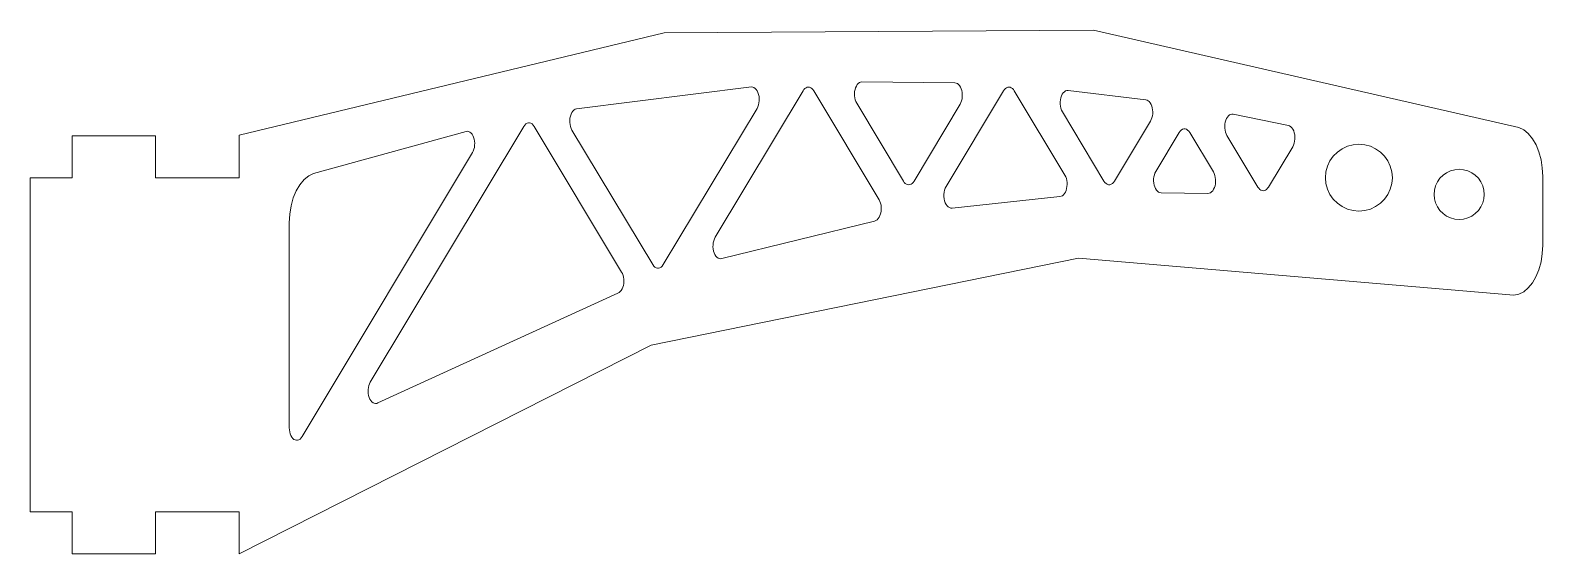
# Model space of a CAD drawing. Extents: x 15 to 196, y 0 to 63.
import ezdxf

# ---------------------------------------------------------------- set-up
doc = ezdxf.new("R2010")
doc.units = 0
doc.layers.get('0').update_dxf_attribs({"lineweight": 25, "true_color": 0xffffff})
doc.layers.add('ext', color=1, linetype='Continuous', lineweight=0, true_color=0xff0000)
doc.layers.add('int', color=3, linetype='Continuous', lineweight=0, true_color=0x00ff00)

# ---------------------------------------------------------------- blocks, each defined once
blk = doc.blocks.new('bras2')
at = {"layer": 'ext'}
for p, q in [((90.8447, 62.3291), (39.9893, 50.083)), ((142.229, 62.6426), (90.8447, 62.3291)), ((193.137, 51.0176), (142.229, 62.6426)), ((193.725, 50.7236), (193.137, 51.0176)), ((194.273, 50.2686), (193.725, 50.7236)), ((30, 50), (20, 50)), ((20, 50), (20, 45)), ((30, 45), (30, 50)), ((39.9893, 50.083), (40, 45)), ((194.768, 49.6641), (194.273, 50.2686)), ((195.194, 48.9277), (194.768, 49.6641)), ((195.539, 48.083), (195.194, 48.9277)), ((195.793, 47.1523), (195.539, 48.083)), ((195.947, 46.1631), (195.793, 47.1523)), ((196, 45.1445), (195.947, 46.1631)), ((20, 45), (15, 45)), ((15, 45), (15, 5)), ((40, 45), (30, 45)), ((196, 36.9355), (196, 45.1445)), ((195.947, 35.916), (196, 36.9355)), ((89.3047, 24.9424), (140.448, 35.376)), ((140.448, 35.376), (192.52, 30.9395)), ((195.537, 33.9932), (195.792, 34.9258)), ((195.792, 34.9258), (195.947, 35.916)), ((194.765, 32.4121), (195.191, 33.1475)), ((195.191, 33.1475), (195.537, 33.9932)), ((192.52, 30.9395), (193.13, 31.0605)), ((193.13, 31.0605), (193.719, 31.3525)), ((193.719, 31.3525), (194.269, 31.8076)), ((194.269, 31.8076), (194.765, 32.4121)), ((40, 0), (89.3047, 24.9424)), ((15, 5), (20, 5)), ((20, 5), (20, 0)), ((30, 5), (40, 5)), ((30, 0), (30, 5)), ((40, 5), (40, 0)), ((20, 0), (30, 0))]:
    blk.add_line(p, q, dxfattribs=at)
at = {"layer": 'int'}
for p, q in [((113.858, 55.9609), (113.967, 56.1348)), ((113.967, 56.1348), (114.091, 56.2764)), ((114.091, 56.2764), (114.228, 56.3809)), ((114.228, 56.3809), (114.373, 56.4463)), ((114.373, 56.4463), (114.523, 56.4697)), ((114.523, 56.4697), (125.663, 56.3564)), ((125.663, 56.3564), (125.812, 56.3301)), ((125.812, 56.3301), (125.956, 56.2627)), ((125.956, 56.2627), (126.092, 56.1562)), ((126.092, 56.1562), (126.215, 56.0137)), ((80.3701, 53.248), (101.298, 55.8525)), ((96.9629, 37.8672), (107.485, 55.4033)), ((101.298, 55.8525), (101.452, 55.8418)), ((101.452, 55.8418), (101.603, 55.7881)), ((101.603, 55.7881), (101.746, 55.6924)), ((101.746, 55.6924), (101.877, 55.5566)), ((101.877, 55.5566), (101.992, 55.3867)), ((101.992, 55.3867), (102.089, 55.1855)), ((102.089, 55.1855), (102.163, 54.96)), ((102.163, 54.96), (102.213, 54.7168)), ((102.213, 54.7168), (102.237, 54.4629)), ((102.237, 54.4629), (102.235, 54.2061)), ((107.485, 55.4033), (107.593, 55.5566)), ((107.593, 55.5566), (107.713, 55.6797)), ((107.713, 55.6797), (107.843, 55.7695)), ((107.843, 55.7695), (107.98, 55.8242)), ((107.98, 55.8242), (108.121, 55.8428)), ((108.121, 55.8428), (108.262, 55.8242)), ((108.262, 55.8242), (108.399, 55.7695)), ((108.399, 55.7695), (108.53, 55.6797)), ((108.53, 55.6797), (108.65, 55.5566)), ((108.65, 55.5566), (108.758, 55.4033)), ((108.758, 55.4033), (116.58, 42.3672)), ((113.635, 55.0479), (113.655, 55.2969)), ((113.64, 54.7969), (113.635, 55.0479)), ((113.669, 54.5518), (113.64, 54.7969)), ((113.655, 55.2969), (113.7, 55.5361)), ((113.724, 54.3174), (113.669, 54.5518)), ((113.7, 55.5361), (113.769, 55.7598)), ((113.8, 54.1006), (113.724, 54.3174)), ((113.769, 55.7598), (113.858, 55.9609)), ((124.599, 43.9268), (131.485, 55.4033)), ((126.215, 56.0137), (126.321, 55.8398)), ((126.321, 55.8398), (126.41, 55.6377)), ((126.41, 55.6377), (126.477, 55.415)), ((126.505, 54.4346), (126.451, 54.2021)), ((126.477, 55.415), (126.521, 55.1758)), ((126.535, 54.6787), (126.505, 54.4346)), ((126.521, 55.1758), (126.54, 54.9287)), ((126.54, 54.9287), (126.535, 54.6787)), ((131.485, 55.4033), (131.593, 55.5566)), ((131.593, 55.5566), (131.713, 55.6797)), ((131.713, 55.6797), (131.843, 55.7695)), ((131.843, 55.7695), (131.98, 55.8242)), ((131.98, 55.8242), (132.121, 55.8428)), ((132.121, 55.8428), (132.262, 55.8242)), ((132.262, 55.8242), (132.399, 55.7695)), ((132.399, 55.7695), (132.53, 55.6797)), ((132.53, 55.6797), (132.65, 55.5566)), ((132.65, 55.5566), (132.758, 55.4033)), ((132.758, 55.4033), (138.82, 45.2998)), ((138.252, 54.0586), (138.277, 54.3135)), ((138.277, 54.3135), (138.329, 54.5576)), ((138.329, 54.5576), (138.404, 54.7842)), ((138.404, 54.7842), (138.502, 54.9844)), ((138.502, 54.9844), (138.619, 55.1543)), ((138.619, 55.1543), (138.751, 55.2881)), ((138.751, 55.2881), (138.896, 55.3818)), ((138.896, 55.3818), (139.048, 55.4336)), ((139.048, 55.4336), (139.203, 55.4404)), ((139.203, 55.4404), (148.504, 54.3301)), ((148.504, 54.3301), (148.647, 54.29)), ((79.6436, 52.3779), (79.7197, 52.6045)), ((79.7197, 52.6045), (79.8193, 52.8047)), ((79.8193, 52.8047), (79.9375, 52.9746)), ((79.9375, 52.9746), (80.0713, 53.1064)), ((80.0713, 53.1064), (80.2168, 53.1992)), ((80.2168, 53.1992), (80.3701, 53.248)), ((101.976, 53.293), (90.7578, 34.5967)), ((102.075, 53.4902), (101.976, 53.293)), ((102.153, 53.7119), (102.075, 53.4902)), ((102.207, 53.9531), (102.153, 53.7119)), ((102.235, 54.2061), (102.207, 53.9531)), ((113.897, 53.9092), (113.8, 54.1006)), ((119.485, 44.5967), (113.897, 53.9092)), ((126.278, 53.7969), (120.758, 44.5967)), ((126.375, 53.9873), (126.278, 53.7969)), ((126.451, 54.2021), (126.375, 53.9873)), ((138.254, 53.8008), (138.252, 54.0586)), ((138.281, 53.5459), (138.254, 53.8008)), ((138.335, 53.3037), (138.281, 53.5459)), ((138.413, 53.0801), (138.335, 53.3037)), ((138.513, 52.8828), (138.413, 53.0801)), ((143.485, 44.5967), (138.513, 52.8828)), ((148.647, 54.29), (148.786, 54.2119)), ((148.786, 54.2119), (148.914, 54.0977)), ((148.914, 54.0977), (149.03, 53.9492)), ((149.03, 53.9492), (149.131, 53.7725)), ((149.131, 53.7725), (149.212, 53.5713)), ((149.212, 53.5713), (149.273, 53.3506)), ((149.273, 53.3506), (149.312, 53.1162)), ((149.32, 52.6318), (149.288, 52.3936)), ((149.312, 53.1162), (149.328, 52.874)), ((149.328, 52.874), (149.32, 52.6318)), ((158.379, 52.3984), (158.512, 52.5088)), ((158.512, 52.5088), (158.653, 52.5811)), ((158.653, 52.5811), (158.8, 52.6143)), ((158.8, 52.6143), (158.947, 52.6064)), ((158.947, 52.6064), (165.562, 51.25)), ((55.6953, 20.542), (74.0488, 51.1309)), ((74.0488, 51.1309), (74.1689, 51.2988)), ((74.1689, 51.2988), (74.3047, 51.4297)), ((74.3047, 51.4297), (74.4521, 51.5195)), ((74.4521, 51.5195), (74.6064, 51.5645)), ((74.6064, 51.5645), (74.7637, 51.5645)), ((74.7637, 51.5645), (74.918, 51.5195)), ((74.918, 51.5195), (75.0654, 51.4297)), ((75.0654, 51.4297), (75.2012, 51.2988)), ((75.2012, 51.2988), (75.3213, 51.1309)), ((75.3213, 51.1309), (85.7744, 33.709)), ((79.5654, 51.8779), (79.5908, 52.1338)), ((79.5654, 51.6182), (79.5654, 51.8779)), ((79.5938, 51.3623), (79.5654, 51.6182)), ((79.5908, 52.1338), (79.6436, 52.3779)), ((79.6475, 51.1182), (79.5938, 51.3623)), ((79.7256, 50.8936), (79.6475, 51.1182)), ((79.8252, 50.6953), (79.7256, 50.8936)), ((89.4854, 34.5967), (79.8252, 50.6953)), ((149.064, 51.7744), (144.758, 44.5967)), ((149.159, 51.96), (149.064, 51.7744)), ((149.234, 52.168), (149.159, 51.96)), ((149.288, 52.3936), (149.234, 52.168)), ((152.605, 50.5723), (152.741, 50.7021)), ((152.741, 50.7021), (152.889, 50.792)), ((152.889, 50.792), (153.043, 50.8379)), ((153.043, 50.8379), (153.2, 50.8379)), ((153.2, 50.8379), (153.354, 50.792)), ((153.354, 50.792), (153.502, 50.7021)), ((153.502, 50.7021), (153.638, 50.5723)), ((157.946, 51.1729), (157.964, 51.417)), ((157.953, 50.9258), (157.946, 51.1729)), ((157.984, 50.6846), (157.953, 50.9258)), ((157.964, 51.417), (158.006, 51.6543)), ((158.038, 50.4551), (157.984, 50.6846)), ((158.006, 51.6543), (158.07, 51.876)), ((158.07, 51.876), (158.155, 52.0781)), ((158.155, 52.0781), (158.26, 52.2539)), ((158.26, 52.2539), (158.379, 52.3984)), ((165.562, 51.25), (165.712, 51.1953)), ((165.712, 51.1953), (165.854, 51.0977)), ((165.854, 51.0977), (165.984, 50.9619)), ((165.984, 50.9619), (166.099, 50.791)), ((166.099, 50.791), (166.194, 50.5898)), ((48.9141, 45.499), (67.165, 50.543)), ((67.165, 50.543), (67.3145, 50.5557)), ((67.3145, 50.5557), (67.4629, 50.5283)), ((67.4629, 50.5283), (67.6064, 50.46)), ((67.6064, 50.46), (67.7412, 50.3525)), ((67.7412, 50.3525), (67.8643, 50.21)), ((67.8643, 50.21), (67.9707, 50.0352)), ((67.9707, 50.0352), (68.0586, 49.833)), ((68.0586, 49.833), (68.125, 49.6104)), ((68.125, 49.6104), (68.168, 49.3721)), ((68.1816, 48.876), (68.1514, 48.6318)), ((68.168, 49.3721), (68.1875, 49.125)), ((68.1875, 49.125), (68.1816, 48.876)), ((149.694, 45.7529), (152.485, 50.4033)), ((152.485, 50.4033), (152.605, 50.5723)), ((153.638, 50.5723), (153.758, 50.4033)), ((153.758, 50.4033), (156.588, 45.6865)), ((158.114, 50.2432), (158.038, 50.4551)), ((158.21, 50.0557), (158.114, 50.2432)), ((161.914, 43.8809), (158.21, 50.0557)), ((166.179, 48.8984), (166.08, 48.7031)), ((166.257, 49.1201), (166.179, 48.8984)), ((166.194, 50.5898), (166.268, 50.3643)), ((166.311, 49.3604), (166.257, 49.1201)), ((166.268, 50.3643), (166.317, 50.1221)), ((166.339, 49.6123), (166.311, 49.3604)), ((166.317, 50.1221), (166.341, 49.8682)), ((166.341, 49.8682), (166.339, 49.6123)), ((172.632, 48.7588), (173.306, 48.9395)), ((173.306, 48.9395), (174, 49)), ((174, 49), (174.694, 48.9395)), ((174.694, 48.9395), (175.368, 48.7588)), ((67.9248, 47.9961), (47.5361, 14.0156)), ((68.0215, 48.1855), (67.9248, 47.9961)), ((68.0977, 48.4004), (68.0215, 48.1855)), ((68.1514, 48.6318), (68.0977, 48.4004)), ((166.08, 48.7031), (163.187, 43.8809)), ((170.536, 47), (170.936, 47.5713)), ((170.936, 47.5713), (171.429, 48.0645)), ((171.429, 48.0645), (172, 48.4639)), ((172, 48.4639), (172.632, 48.7588)), ((175.368, 48.7588), (176, 48.4639)), ((176, 48.4639), (176.571, 48.0645)), ((176.571, 48.0645), (177.064, 47.5713)), ((177.064, 47.5713), (177.464, 47)), ((48.3184, 45.2148), (48.9141, 45.499)), ((138.82, 45.2998), (138.916, 45.1104)), ((149.466, 45.1064), (149.52, 45.3418)), ((149.52, 45.3418), (149.597, 45.5596)), ((149.597, 45.5596), (149.694, 45.7529)), ((156.588, 45.6865), (156.687, 45.4922)), ((156.687, 45.4922), (156.764, 45.2734)), ((156.764, 45.2734), (156.817, 45.0361)), ((170, 45), (170.061, 45.6943)), ((170.061, 45.6943), (170.241, 46.3682)), ((170.241, 46.3682), (170.536, 47)), ((177.464, 47), (177.759, 46.3682)), ((177.759, 46.3682), (177.939, 45.6943)), ((177.939, 45.6943), (178, 45)), ((183.702, 44.9287), (184.071, 45.2979)), ((184.071, 45.2979), (184.5, 45.5977)), ((184.5, 45.5977), (184.974, 45.8193)), ((184.974, 45.8193), (185.479, 45.9541)), ((185.479, 45.9541), (186, 46)), ((186, 46), (186.521, 45.9541)), ((186.521, 45.9541), (187.026, 45.8193)), ((187.026, 45.8193), (187.5, 45.5977)), ((187.5, 45.5977), (187.929, 45.2979)), ((187.929, 45.2979), (188.298, 44.9287)), ((46.8223, 43.4258), (47.2568, 44.1631)), ((47.2568, 44.1631), (47.7598, 44.7656)), ((47.7598, 44.7656), (48.3184, 45.2148)), ((119.593, 44.4434), (119.485, 44.5967)), ((119.713, 44.3203), (119.593, 44.4434)), ((119.843, 44.2305), (119.713, 44.3203)), ((119.98, 44.1758), (119.843, 44.2305)), ((120.121, 44.1572), (119.98, 44.1758)), ((120.262, 44.1758), (120.121, 44.1572)), ((120.399, 44.2305), (120.262, 44.1758)), ((120.53, 44.3203), (120.399, 44.2305)), ((120.65, 44.4434), (120.53, 44.3203)), ((120.758, 44.5967), (120.65, 44.4434)), ((124.366, 43.2549), (124.42, 43.5)), ((124.42, 43.5), (124.498, 43.7266)), ((124.498, 43.7266), (124.599, 43.9268)), ((138.957, 43.4717), (138.871, 43.2695)), ((138.916, 45.1104), (138.992, 44.8975)), ((139.022, 43.6943), (138.957, 43.4717)), ((138.992, 44.8975), (139.046, 44.667)), ((139.064, 43.9316), (139.022, 43.6943)), ((139.046, 44.667), (139.077, 44.4248)), ((139.083, 44.1768), (139.064, 43.9316)), ((139.077, 44.4248), (139.083, 44.1768)), ((143.605, 44.4277), (143.485, 44.5967)), ((143.741, 44.2979), (143.605, 44.4277)), ((143.889, 44.208), (143.741, 44.2979)), ((144.043, 44.1621), (143.889, 44.208)), ((144.2, 44.1621), (144.043, 44.1621)), ((144.354, 44.208), (144.2, 44.1621)), ((144.502, 44.2979), (144.354, 44.208)), ((144.638, 44.4277), (144.502, 44.2979)), ((144.758, 44.5967), (144.638, 44.4277)), ((149.432, 44.6064), (149.437, 44.8584)), ((149.453, 44.3564), (149.432, 44.6064)), ((149.437, 44.8584), (149.466, 45.1064)), ((149.5, 44.1152), (149.453, 44.3564)), ((149.569, 43.8916), (149.5, 44.1152)), ((149.661, 43.6904), (149.569, 43.8916)), ((149.771, 43.5166), (149.661, 43.6904)), ((149.897, 43.377), (149.771, 43.5166)), ((156.504, 43.4414), (156.376, 43.3037)), ((156.616, 43.6143), (156.504, 43.4414)), ((156.709, 43.8154), (156.616, 43.6143)), ((156.78, 44.04), (156.709, 43.8154)), ((156.827, 44.2812), (156.78, 44.04)), ((156.817, 45.0361), (156.847, 44.7861)), ((156.85, 44.5322), (156.827, 44.2812)), ((156.847, 44.7861), (156.85, 44.5322)), ((162.021, 43.7285), (161.914, 43.8809)), ((162.142, 43.6055), (162.021, 43.7285)), ((162.272, 43.5146), (162.142, 43.6055)), ((162.41, 43.46), (162.272, 43.5146)), ((162.551, 43.4414), (162.41, 43.46)), ((162.691, 43.46), (162.551, 43.4414)), ((162.828, 43.5146), (162.691, 43.46)), ((162.959, 43.6055), (162.828, 43.5146)), ((163.079, 43.7285), (162.959, 43.6055)), ((163.187, 43.8809), (163.079, 43.7285)), ((170.061, 44.3057), (170, 45)), ((170.241, 43.6318), (170.061, 44.3057)), ((170.536, 43), (170.241, 43.6318)), ((177.759, 43.6318), (177.464, 43)), ((177.939, 44.3057), (177.759, 43.6318)), ((178, 45), (177.939, 44.3057)), ((183, 43), (183.046, 43.5205)), ((183.046, 43.5205), (183.181, 44.0264)), ((183.181, 44.0264), (183.402, 44.5)), ((183.402, 44.5), (183.702, 44.9287)), ((188.298, 44.9287), (188.598, 44.5)), ((188.598, 44.5), (188.819, 44.0264)), ((188.819, 44.0264), (188.954, 43.5205)), ((188.954, 43.5205), (189, 43)), ((46.0537, 40.6377), (46.2119, 41.6367)), ((46.2119, 41.6367), (46.4707, 42.5752)), ((46.4707, 42.5752), (46.8223, 43.4258)), ((116.58, 42.3672), (116.68, 42.1699)), ((116.68, 42.1699), (116.757, 41.9463)), ((116.757, 41.9463), (116.811, 41.7041)), ((116.811, 41.7041), (116.839, 41.4502)), ((124.339, 42.9971), (124.366, 43.2549)), ((124.339, 42.7363), (124.339, 42.9971)), ((124.365, 42.4785), (124.339, 42.7363)), ((124.419, 42.2334), (124.365, 42.4785)), ((124.497, 42.0068), (124.419, 42.2334)), ((124.598, 41.8066), (124.497, 42.0068)), ((124.718, 41.6387), (124.598, 41.8066)), ((124.854, 41.5078), (124.718, 41.6387)), ((138.222, 42.7402), (125.312, 41.3711)), ((138.369, 42.7715), (138.222, 42.7402)), ((138.511, 42.8418), (138.369, 42.7715)), ((138.645, 42.9502), (138.511, 42.8418)), ((138.766, 43.0947), (138.645, 42.9502)), ((138.871, 43.2695), (138.766, 43.0947)), ((150.036, 43.2744), (149.897, 43.377)), ((150.183, 43.2119), (150.036, 43.2744)), ((150.334, 43.1924), (150.183, 43.2119)), ((155.936, 43.126), (150.334, 43.1924)), ((156.088, 43.1436), (155.936, 43.126)), ((156.236, 43.2031), (156.088, 43.1436)), ((156.376, 43.3037), (156.236, 43.2031)), ((170.936, 42.4287), (170.536, 43)), ((171.429, 41.9355), (170.936, 42.4287)), ((172, 41.5361), (171.429, 41.9355)), ((176.571, 41.9355), (176, 41.5361)), ((177.064, 42.4287), (176.571, 41.9355)), ((177.464, 43), (177.064, 42.4287)), ((183.046, 42.4795), (183, 43)), ((183.181, 41.9736), (183.046, 42.4795)), ((183.402, 41.5), (183.181, 41.9736)), ((188.819, 41.9736), (188.598, 41.5)), ((188.954, 42.4795), (188.819, 41.9736)), ((189, 43), (188.954, 42.4795)), ((46, 39.6084), (46.0537, 40.6377)), ((116.198, 39.8682), (116.047, 39.8164)), ((116.343, 39.9629), (116.198, 39.8682)), ((116.476, 40.0967), (116.343, 39.9629)), ((116.592, 40.2666), (116.476, 40.0967)), ((116.689, 40.4678), (116.592, 40.2666)), ((116.765, 40.6934), (116.689, 40.4678)), ((116.815, 40.9375), (116.765, 40.6934)), ((116.841, 41.1924), (116.815, 40.9375)), ((116.839, 41.4502), (116.841, 41.1924)), ((125.001, 41.418), (124.854, 41.5078)), ((125.155, 41.3721), (125.001, 41.418)), ((125.312, 41.3711), (125.155, 41.3721)), ((172.632, 41.2412), (172, 41.5361)), ((173.306, 41.0605), (172.632, 41.2412)), ((174, 41), (173.306, 41.0605)), ((174.694, 41.0605), (174, 41)), ((175.368, 41.2412), (174.694, 41.0605)), ((176, 41.5361), (175.368, 41.2412)), ((183.702, 41.0713), (183.402, 41.5)), ((184.071, 40.7021), (183.702, 41.0713)), ((184.5, 40.4023), (184.071, 40.7021)), ((184.974, 40.1807), (184.5, 40.4023)), ((185.479, 40.0459), (184.974, 40.1807)), ((186, 40), (185.479, 40.0459)), ((186.521, 40.0459), (186, 40)), ((187.026, 40.1807), (186.521, 40.0459)), ((187.5, 40.4023), (187.026, 40.1807)), ((187.929, 40.7021), (187.5, 40.4023)), ((188.298, 41.0713), (187.929, 40.7021)), ((188.598, 41.5), (188.298, 41.0713)), ((46, 15.0762), (46, 39.6084)), ((116.047, 39.8164), (97.7578, 35.3301)), ((96.7012, 36.7178), (96.7051, 36.9707)), ((96.7227, 36.4678), (96.7012, 36.7178)), ((96.7051, 36.9707), (96.7344, 37.2197)), ((96.7695, 36.2266), (96.7227, 36.4678)), ((96.7344, 37.2197), (96.7881, 37.4561)), ((96.8398, 36.0029), (96.7695, 36.2266)), ((96.7881, 37.4561), (96.8652, 37.6738)), ((96.8652, 37.6738), (96.9629, 37.8672)), ((89.6055, 34.4277), (89.4854, 34.5967)), ((89.7412, 34.2979), (89.6055, 34.4277)), ((90.6377, 34.4277), (90.502, 34.2979)), ((90.7578, 34.5967), (90.6377, 34.4277)), ((96.9316, 35.8008), (96.8398, 36.0029)), ((97.042, 35.6279), (96.9316, 35.8008)), ((97.1689, 35.4893), (97.042, 35.6279)), ((97.3076, 35.3877), (97.1689, 35.4893)), ((97.4551, 35.3262), (97.3076, 35.3877)), ((97.6064, 35.3066), (97.4551, 35.3262)), ((97.7578, 35.3301), (97.6064, 35.3066)), ((85.7744, 33.709), (85.8701, 33.5205)), ((85.8701, 33.5205), (85.9463, 33.3086)), ((85.9463, 33.3086), (86, 33.0801)), ((86, 33.0801), (86.0312, 32.8389)), ((86.0381, 32.5928), (86.0205, 32.3477)), ((86.0312, 32.8389), (86.0381, 32.5928)), ((89.8887, 34.208), (89.7412, 34.2979)), ((90.043, 34.1621), (89.8887, 34.208)), ((90.2002, 34.1621), (90.043, 34.1621)), ((90.3545, 34.208), (90.2002, 34.1621)), ((90.502, 34.2979), (90.3545, 34.208)), ((85.333, 31.1836), (56.6123, 18.0566)), ((85.4746, 31.2559), (85.333, 31.1836)), ((85.6064, 31.3672), (85.4746, 31.2559)), ((85.7256, 31.5117), (85.6064, 31.3672)), ((85.8301, 31.6875), (85.7256, 31.5117)), ((85.915, 31.8887), (85.8301, 31.6875)), ((85.9785, 32.1113), (85.915, 31.8887)), ((86.0205, 32.3477), (85.9785, 32.1113)), ((55.4678, 19.9014), (55.5215, 20.1357)), ((55.5215, 20.1357), (55.5977, 20.3506)), ((55.5977, 20.3506), (55.6953, 20.542)), ((55.4326, 19.4062), (55.4375, 19.6562)), ((55.4521, 19.1582), (55.4326, 19.4062)), ((55.4375, 19.6562), (55.4678, 19.9014)), ((55.4971, 18.9189), (55.4521, 19.1582)), ((55.5645, 18.6953), (55.4971, 18.9189)), ((55.6543, 18.4941), (55.5645, 18.6953)), ((55.7617, 18.3203), (55.6543, 18.4941)), ((55.8857, 18.1787), (55.7617, 18.3203)), ((56.0215, 18.0732), (55.8857, 18.1787)), ((56.167, 18.0068), (56.0215, 18.0732)), ((56.3164, 17.9814), (56.167, 18.0068)), ((56.4658, 17.998), (56.3164, 17.9814)), ((56.6123, 18.0566), (56.4658, 17.998)), ((46.0127, 14.8252), (46, 15.0762)), ((46.0508, 14.5811), (46.0127, 14.8252)), ((46.1123, 14.3506), (46.0508, 14.5811)), ((46.1963, 14.1406), (46.1123, 14.3506)), ((46.2998, 13.958), (46.1963, 14.1406)), ((46.4209, 13.8057), (46.2998, 13.958)), ((46.5557, 13.6904), (46.4209, 13.8057)), ((46.7002, 13.6133), (46.5557, 13.6904)), ((46.8496, 13.5781), (46.7002, 13.6133)), ((47.001, 13.5859), (46.8496, 13.5781)), ((47.1494, 13.6348), (47.001, 13.5859)), ((47.29, 13.7246), (47.1494, 13.6348)), ((47.4209, 13.8525), (47.29, 13.7246)), ((47.5361, 14.0156), (47.4209, 13.8525))]:
    blk.add_line(p, q, dxfattribs=at)

msp = doc.modelspace()

# ---------------------------------------------------------------- block references
msp.add_blockref('bras2', (0, 0))

doc.saveas('drawing.dxf')
